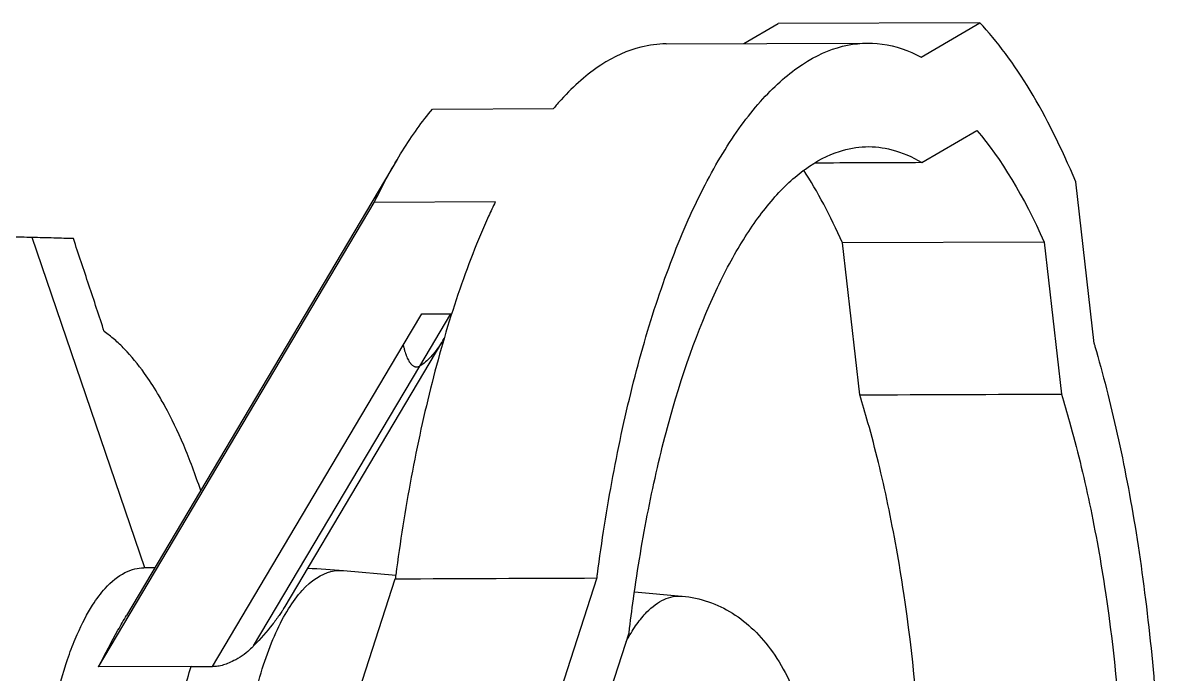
# Model space of a CAD drawing. Header units: millimetres. Extents: x 48717 to 75522, y 76128 to 88842.
# Drawn here: x 58589.2 to 58721.3, y 81154.1 to 81229.7 of the extents above; entities that cross this region are included whole.
import ezdxf

# ---------------------------------------------------------------- set-up
doc = ezdxf.new("R2010")
doc.units = ezdxf.units.MM
doc.layers.add('Top (Plan) View2-DV90-S1B-001a', color=140, linetype='Continuous')

# ---------------------------------------------------------------- blocks, each defined once
blk = doc.blocks.new('*U848')
at = {"layer": 'Top (Plan) View2-DV90-S1B-001a', "color": 0, "linetype": 'ByBlock', "lineweight": -2}
for p, q in [((58672.78, 81227.24), (58676.75, 81229.56)), ((58700.13, 81229.65), (58676.75, 81229.56)), ((58693.35, 81225.68), (58700.13, 81229.65)), ((58663.75, 81227.2), (58687.13, 81227.29)), ((58636.66, 81219.65), (58650.69, 81219.71)), ((58693.41, 81213.44), (58699.8, 81217.18)), ((58632.58, 81213.81), (58601.18, 81160.94)), ((58713.38, 81192.49), (58711.26, 81211.21)), ((58597.95, 81155), (58629.92, 81208.83)), ((58643.95, 81208.88), (58629.92, 81208.83)), ((58603.31, 81166.47), (58590.26, 81204.76)), ((58707.6, 81204.24), (58684.22, 81204.15)), ((58686.22, 81186.52), (58684.22, 81204.15)), ((58707.6, 81204.24), (58709.6, 81186.61)), ((58633.28, 81192.29), (58635.43, 81195.9)), ((58635.2, 81189.86), (58638.79, 81195.91)), ((58635.43, 81195.9), (58638.88, 81195.91)), ((58611.15, 81155.02), (58633.28, 81192.29)), ((58637.73, 81192.59), (58619.56, 81161.99)), ((58637.86, 81192.81), (58638.01, 81193.07)), ((58615.93, 81157.42), (58635.2, 81189.86)), ((58604.47, 81166.47), (58603.18, 81166.47)), ((58626.36, 81166.16), (58632.41, 81165.61)), ((58627.7, 81150.81), (58632.36, 81165.2)), ((58636.83, 81165.22), (58636.84, 81165.22)), ((58655.74, 81165.29), (58651.08, 81150.9)), ((58660.08, 81163.68), (58665.59, 81163.19)), ((58655.08, 81145.38), (58659.46, 81158.93)), ((58608.69, 81155.04), (58597.95, 81155))]:
    blk.add_line(p, q, dxfattribs=at)
at = {"layer": 'Top (Plan) View2-DV90-S1B-001a', "color": 0, "linetype": 'ByBlock', "lineweight": -2, "extrusion": (0, 0, -1)}
blk.add_ellipse((58695.65, 81171.49), major_axis=(7.81, -51.99), ratio=0.390366, start_param=-2.582428, end_param=-2.192299, dxfattribs=at)
at = {"layer": 'Top (Plan) View2-DV90-S1B-001a', "color": 0, "linetype": 'ByBlock', "lineweight": -2}
blk.add_ellipse((58672.26, 81171.4), major_axis=(7.81, -51.99), ratio=0.390366, start_param=-4.090886, end_param=-3.859364, dxfattribs=at)
for points, knots in [([(58711.26, 81211.21), (58709.61, 81215.16), (58707.84, 81218.71), (58704.12, 81224.88), (58702.15, 81227.53), (58700.13, 81229.65)], [-3.64303, -3.64303, -3.64303, -3.64303, -1.821515, -1.821515, 0, 0, 0, 0]), ([(58663.75, 81227.2), (58662.79, 81227.2), (58661.82, 81227.08), (58659.29, 81226.45), (58657.73, 81225.76), (58654.64, 81223.73), (58653.1, 81222.39), (58651.29, 81220.41), (58650.99, 81220.06), (58650.69, 81219.71)], [1.2880733, 1.2880733, 1.2880733, 1.2880733, 1.4739675, 1.4739675, 1.7687609, 1.7687609, 2.0635544, 2.0635544, 2.122565, 2.122565, 2.122565, 2.122565]), ([(58655.74, 81165.29), (58655.76, 81165.43), (58655.78, 81165.58), (58656.29, 81169.52), (58656.89, 81173.33), (58658.29, 81180.8), (58659.09, 81184.48), (58660.9, 81191.58), (58661.9, 81195), (58664.1, 81201.48), (58665.29, 81204.52), (58667.83, 81210.12), (58669.18, 81212.68), (58672, 81217.2), (58673.47, 81219.17), (58676.48, 81222.48), (58678.02, 81223.82), (58681.12, 81225.85), (58682.68, 81226.54), (58685.77, 81227.31), (58687.31, 81227.39), (58690.37, 81226.97), (58691.89, 81226.45), (58693.35, 81225.68)], [-3.843407, -3.843407, -3.843407, -3.843407, -3.832315, -3.832315, -3.537522, -3.537522, -3.242728, -3.242728, -2.947935, -2.947935, -2.653141, -2.653141, -2.358348, -2.358348, -2.063554, -2.063554, -1.768761, -1.768761, -1.473967, -1.473967, -1.179174, -1.179174, -0.873245, -0.873245, -0.873245, -0.873245]), ([(58629.92, 81208.83), (58630.96, 81210.99), (58632.06, 81212.99), (58634.31, 81216.6), (58635.47, 81218.23), (58636.66, 81219.65)], [-2.20364, -2.20364, -2.20364, -2.20364, -1.101395, -1.101395, 0, 0, 0, 0]), ([(58659.46, 81158.93), (58659.62, 81160.25), (58659.79, 81161.56), (58660.46, 81166.4), (58661.04, 81169.86), (58662.36, 81176.52), (58663.1, 81179.72), (58665.54, 81188.79), (58667.45, 81194.13), (58670.04, 81199.65), (58670.56, 81200.7), (58672.16, 81203.67), (58673.25, 81205.42), (58674.97, 81207.78), (58675.56, 81208.52), (58677.36, 81210.59), (58678.62, 81211.76), (58681.19, 81213.62), (58682.51, 81214.31), (58685.86, 81215.4), (58687.91, 81215.47), (58691.11, 81214.63), (58692.27, 81214.13), (58693.41, 81213.44)], [1.300813, 1.300813, 1.300813, 1.300813, 1.481966, 1.481966, 1.975955, 1.975955, 2.469944, 2.469944, 3.457922, 3.457922, 3.704916, 3.704916, 4.198905, 4.198905, 4.445899, 4.445899, 4.939888, 4.939888, 5.433877, 5.433877, 6.17486, 6.17486, 6.602891, 6.602891, 6.602891, 6.602891]), ([(58693.41, 81213.44), (58689.51, 81213.42), (58685.62, 81213.41), (58681.46, 81213.39), (58681.21, 81213.39), (58680.95, 81213.39)], [0, 0, 0, 0, 1.25, 1.25, 1.3326, 1.3326, 1.3326, 1.3326]), ([(58643.95, 81208.88), (58643.69, 81208.34), (58643.43, 81207.79), (58641.91, 81204.43), (58640.72, 81201.39), (58638.52, 81194.91), (58637.52, 81191.49), (58635.71, 81184.39), (58634.91, 81180.71), (58633.51, 81173.24), (58632.91, 81169.43), (58632.39, 81165.49), (58632.37, 81165.34), (58632.36, 81165.2)], [2.594127, 2.594127, 2.594127, 2.594127, 2.653141, 2.653141, 2.947935, 2.947935, 3.242728, 3.242728, 3.537522, 3.537522, 3.832315, 3.832315, 3.843407, 3.843407, 3.843407, 3.843407]), ([(58590.26, 81204.76), (58589.85, 81204.77), (58589.43, 81204.78), (58588.51, 81204.81), (58588, 81204.82), (58586.51, 81204.86), (58585.5, 81204.88), (58584.45, 81204.9)], [-1.496873, -1.496873, -1.496873, -1.496873, -1.14981, -1.14981, -0.748913, -0.748913, -0.000001, -0.000001, -0.000001, -0.000001]), ([(58595.03, 81204.63), (58594.32, 81204.65), (58593.57, 81204.67), (58592.35, 81204.71), (58591.91, 81204.72), (58591.07, 81204.74), (58590.67, 81204.75), (58590.26, 81204.76)], [-1.497488, -1.497488, -1.497488, -1.497488, -0.748268, -0.748268, -0.347201, -0.347201, 0, 0, 0, 0]), ([(58598.61, 81193.85), (58598.02, 81195.65), (58597.42, 81197.45), (58596.23, 81201.03), (58595.63, 81202.83), (58595.03, 81204.63)], [-1.14298, -1.14298, -1.14298, -1.14298, -0.571604, -0.571604, -0.000002, -0.000002, -0.000002, -0.000002]), ([(58609.79, 81175.43), (58609.17, 81177.29), (58608.51, 81179.04), (58607.12, 81182.3), (58606.4, 81183.81), (58605.37, 81185.71), (58605.08, 81186.21), (58604.3, 81187.51), (58603.8, 81188.29), (58602.52, 81190.07), (58601.75, 81191.01), (58600.57, 81192.23), (58600.18, 81192.6), (58599.59, 81193.11), (58599.39, 81193.27), (58599, 81193.57), (58598.81, 81193.72), (58598.61, 81193.85)], [13.376549, 13.376549, 13.376549, 13.376549, 14.122216, 14.122216, 14.868538, 14.868538, 15.145088, 15.145088, 15.623283, 15.623283, 16.32385, 16.32385, 16.666551, 16.666551, 16.835699, 16.835699, 17.00297, 17.00297, 17.00297, 17.00297]), ([(58633.28, 81192.29), (58633.31, 81192.15), (58633.34, 81192.03), (58633.38, 81191.87), (58633.39, 81191.82), (58633.41, 81191.74), (58633.42, 81191.71), (58633.43, 81191.67), (58633.44, 81191.65), (58633.44, 81191.65), (58633.44, 81191.64), (58633.44, 81191.64), (58633.48, 81191.52), (58633.51, 81191.42), (58633.56, 81191.28), (58633.57, 81191.23), (58633.6, 81191.16), (58633.61, 81191.13), (58633.62, 81191.1), (58633.63, 81191.08), (58633.63, 81191.07), (58633.63, 81191.07), (58633.71, 81190.87), (58633.79, 81190.7), (58633.91, 81190.49), (58633.95, 81190.42), (58634, 81190.33), (58634.03, 81190.29), (58634.07, 81190.24), (58634.08, 81190.22), (58634.09, 81190.21), (58634.1, 81190.2), (58634.19, 81190.08), (58634.28, 81189.99), (58634.42, 81189.89), (58634.46, 81189.86), (58634.53, 81189.83), (58634.56, 81189.81), (58634.6, 81189.8), (58634.62, 81189.79), (58634.63, 81189.79), (58634.83, 81189.72), (58635.02, 81189.75), (58635.2, 81189.86)], [0, 0, 0, 0, 0.0625, 0.0625, 0.09375, 0.09375, 0.109375, 0.117187, 0.121094, 0.123047, 0.123047, 0.125, 0.125, 0.1875, 0.1875, 0.21875, 0.21875, 0.234375, 0.242188, 0.246094, 0.246094, 0.25, 0.25, 0.375, 0.375, 0.4375, 0.4375, 0.46875, 0.484375, 0.492188, 0.492188, 0.5, 0.5, 0.625, 0.625, 0.6875, 0.6875, 0.71875, 0.734375, 0.734375, 0.75, 0.75, 1, 1, 1, 1]), ([(58637.86, 81192.81), (58637.81, 81192.72), (58637.76, 81192.64), (58637.7, 81192.55), (58637.32, 81191.93), (58636.91, 81191.39), (58636.49, 81190.94), (58636.28, 81190.71), (58636.07, 81190.51), (58635.86, 81190.33), (58635.64, 81190.15), (58635.42, 81189.99), (58635.2, 81189.86)], [0.4667987, 0.4667987, 0.4667987, 0.4667987, 0.5, 0.5, 0.5, 0.75, 0.75, 0.75, 0.875, 0.875, 0.875, 1, 1, 1, 1]), ([(58713.38, 81192.49), (58713.41, 81192.38), (58713.45, 81192.26), (58714.4, 81188.99), (58715.27, 81185.59), (58716.88, 81178.36), (58717.61, 81174.54), (58718.9, 81166.5), (58719.45, 81162.3), (58720.36, 81153.64), (58720.7, 81149.17), (58721.17, 81140.1), (58721.29, 81135.5), (58721.29, 81126.3), (58721.17, 81121.71), (58720.71, 81112.66), (58720.36, 81108.21), (58719.46, 81099.6), (58718.9, 81095.43), (58717.62, 81087.46), (58716.88, 81083.67), (58715.25, 81076.39), (58714.35, 81072.93), (58713.39, 81069.73)], [-3.843407, -3.843407, -3.843407, -3.843407, -3.832315, -3.832315, -3.537522, -3.537522, -3.242728, -3.242728, -2.947935, -2.947935, -2.653141, -2.653141, -2.358348, -2.358348, -2.063554, -2.063554, -1.768761, -1.768761, -1.473967, -1.473967, -1.179174, -1.179174, -0.873245, -0.873245, -0.873245, -0.873245]), ([(58709.6, 81186.61), (58709.93, 81185.56), (58710.24, 81184.48), (58711.4, 81180.38), (58712.17, 81177.2), (58713.56, 81170.58), (58714.18, 81167.13), (58715.76, 81156.55), (58716.45, 81149.16), (58716.88, 81140.03), (58716.94, 81138.21), (58717.06, 81132.79), (58717.06, 81129.24), (58716.94, 81123.82), (58716.88, 81122), (58716.62, 81116.54), (58716.37, 81112.88), (58715.67, 81105.64), (58715.24, 81102.05), (58713.92, 81093.3), (58712.93, 81088.24), (58711.11, 81080.85), (58710.38, 81078.26), (58709.61, 81075.81)], [1.300813, 1.300813, 1.300813, 1.300813, 1.481966, 1.481966, 1.975955, 1.975955, 2.469944, 2.469944, 3.457922, 3.457922, 3.704916, 3.704916, 4.198905, 4.198905, 4.445899, 4.445899, 4.939888, 4.939888, 5.433877, 5.433877, 6.17486, 6.17486, 6.602891, 6.602891, 6.602891, 6.602891]), ([(58693.4, 81141.96), (58693.06, 81149.2), (58692.37, 81156.52), (58690.8, 81167.04), (58690.18, 81170.49), (58688.79, 81177.11), (58688.02, 81180.29), (58686.86, 81184.39), (58686.54, 81185.46), (58686.22, 81186.52)], [-3.449261, -3.449261, -3.449261, -3.449261, -2.469944, -2.469944, -1.975955, -1.975955, -1.481966, -1.481966, -1.300824, -1.300824, -1.300824, -1.300824]), ([(58590.93, 81131.79), (58590.93, 81132.12), (58590.94, 81132.44), (58590.94, 81133.09), (58590.95, 81133.41), (58590.97, 81134.4), (58590.99, 81135.07), (58591.07, 81137.12), (58591.15, 81138.5), (58591.35, 81140.8), (58591.44, 81141.73), (58591.7, 81143.94), (58591.87, 81145.19), (58592.35, 81148.1), (58592.67, 81149.73), (58593.49, 81153.14), (58594, 81154.88), (58594.85, 81157.26), (58595.15, 81158.02), (58596.03, 81160.02), (58596.63, 81161.16), (58597.72, 81162.87), (58598.21, 81163.52), (58599.45, 81164.9), (58600.22, 81165.51), (58601.39, 81166.11), (58601.78, 81166.25), (58602.5, 81166.42), (58602.84, 81166.47), (58603.18, 81166.47)], [0.000001, 0.000001, 0.000001, 0.000001, 0.096876, 0.096876, 0.19472, 0.19472, 0.395194, 0.395194, 0.814098, 0.814098, 1.106215, 1.106215, 1.511602, 1.511602, 2.075831, 2.075831, 2.757015, 2.757015, 3.106808, 3.106808, 3.726689, 3.726689, 4.19374, 4.19374, 4.885125, 4.885125, 5.223605, 5.223605, 5.516085, 5.516085, 5.516085, 5.516085]), ([(58613.84, 81131.88), (58613.84, 81132.51), (58613.85, 81133.77), (58613.91, 81135.72), (58614.08, 81139.05), (58614.59, 81144.57), (58615.98, 81152.13), (58618.39, 81159.3), (58621.5, 81164.3), (58624.28, 81166.08), (58625.88, 81166.2), (58626.36, 81166.16)], [0, 0, 0, 0, 0.0104167, 0.0208333, 0.03125, 0.0625, 0.1041667, 0.1458333, 0.1875, 0.2291667, 0.2474897, 0.2474897, 0.2474897, 0.2474897]), ([(58659.14, 81157.93), (58659.19, 81158.03), (58659.59, 81158.78), (58660.17, 81159.69), (58660.93, 81160.69), (58661.93, 81161.81), (58663.46, 81162.96), (58664.91, 81163.24), (58665.64, 81163.18)], [0.653026, 0.653026, 0.653026, 0.653026, 0.65625, 0.6770833, 0.6875, 0.6979167, 0.7291667, 0.7593883, 0.7593883, 0.7593883, 0.7593883]), ([(58665.64, 81163.18), (58666.66, 81163.09), (58667.69, 81162.87), (58669.65, 81162.2), (58670.58, 81161.75), (58672.35, 81160.65), (58673.18, 81159.98), (58674.73, 81158.49), (58675.45, 81157.64), (58676.81, 81155.71), (58677.44, 81154.62), (58678.64, 81152.17), (58679.18, 81150.79), (58680.15, 81147.84), (58680.57, 81146.26), (58681.24, 81143.05), (58681.51, 81141.42), (58681.79, 81139.1), (58681.86, 81138.44), (58681.92, 81137.77)], [0, 0, 0, 0, 3.566279, 3.566279, 7.198581, 7.198581, 11.04089, 11.04089, 15.196704, 15.196704, 19.929265, 19.929265, 25.28392, 25.28392, 30.791446, 30.791446, 35.99241, 35.99241, 38.038199, 38.038199, 38.038199, 38.038199]), ([(58619.56, 81161.99), (58619.51, 81161.91), (58619.45, 81161.82), (58619.34, 81161.63), (58619.27, 81161.52), (58619.09, 81161.26), (58618.99, 81161.1), (58618.63, 81160.6), (58618.37, 81160.24), (58617.46, 81159.1), (58616.74, 81158.27), (58615.93, 81157.42)], [-0.8233088, -0.8233088, -0.8233088, -0.8233088, -0.7712441, -0.7712441, -0.7068071, -0.7068071, -0.614658, -0.614658, -0.4194678, -0.4194678, -0.0000001, -0.0000001, -0.0000001, -0.0000001]), ([(58597.95, 81155), (58598.73, 81156.53), (58599.48, 81157.95), (58600.53, 81159.83), (58600.86, 81160.4), (58601.18, 81160.94)], [-2.23844, -2.23844, -2.23844, -2.23844, -1.6131646, -1.6131646, -1.3155235, -1.3155235, -1.3155235, -1.3155235]), ([(58615.93, 81157.42), (58615.83, 81157.31), (58615.46, 81156.91), (58614.52, 81156.22), (58614.19, 81156.01), (58613.29, 81155.51), (58612.81, 81155.32), (58612.21, 81155.14), (58611.99, 81155.09), (58611.56, 81155.02), (58611.35, 81155.01), (58611.15, 81155.02)], [-0.4764259, -0.4764259, -0.4764259, -0.4764259, -0.3220893, -0.3220893, -0.2504578, -0.2504578, -0.132191, -0.132191, -0.0645086, -0.0645086, -0.0000023, -0.0000023, -0.0000023, -0.0000023]), ([(58605.56, 81131.85), (58605.56, 81132.49), (58605.56, 81133.12), (58605.57, 81133.77), (58605.59, 81134.42), (58605.61, 81135.08), (58605.63, 81135.75), (58605.66, 81136.41), (58605.69, 81137.09), (58605.73, 81137.76), (58605.86, 81139.8), (58606.05, 81141.89), (58606.33, 81143.98), (58606.69, 81146.77), (58607.2, 81149.55), (58607.87, 81152.15), (58608.12, 81153.14), (58608.39, 81154.11), (58608.69, 81155.04)], [0, 0, 0, 0, 0.0867165, 0.0867165, 0.0867165, 0.173433, 0.173433, 0.173433, 0.2601495, 0.2601495, 0.2601495, 0.520299, 0.520299, 0.520299, 0.8671651, 0.8671651, 0.8671651, 0.9999766, 0.9999766, 0.9999766, 0.9999766]), ([(58608.69, 81155.04), (58609.1, 81155.04), (58609.51, 81155.04), (58610.33, 81155.03), (58610.74, 81155.03), (58611.15, 81155.02)], [0, 0, 0, 0, 0.1310146, 0.1310146, 0.2618872, 0.2618872, 0.2618872, 0.2618872])]:
    blk.add_open_spline(points, degree=3, knots=knots, dxfattribs=at)
for points in [[(58686.22, 81186.52), (58694.01, 81186.55), (58701.8, 81186.58), (58709.6, 81186.61)], [(58622.19, 81166.43), (58623.59, 81166.37), (58624.98, 81166.28), (58626.36, 81166.16)], [(58632.36, 81165.2), (58640.15, 81165.23), (58647.94, 81165.26), (58655.74, 81165.29)]]:
    blk.add_open_spline(points, degree=3, dxfattribs=at)

msp = doc.modelspace()

# ---------------------------------------------------------------- block references
at = {"layer": 'Top (Plan) View2-DV90-S1B-001a'}
msp.add_blockref('*U848', (0, 0), dxfattribs=at)

doc.saveas('drawing.dxf')
